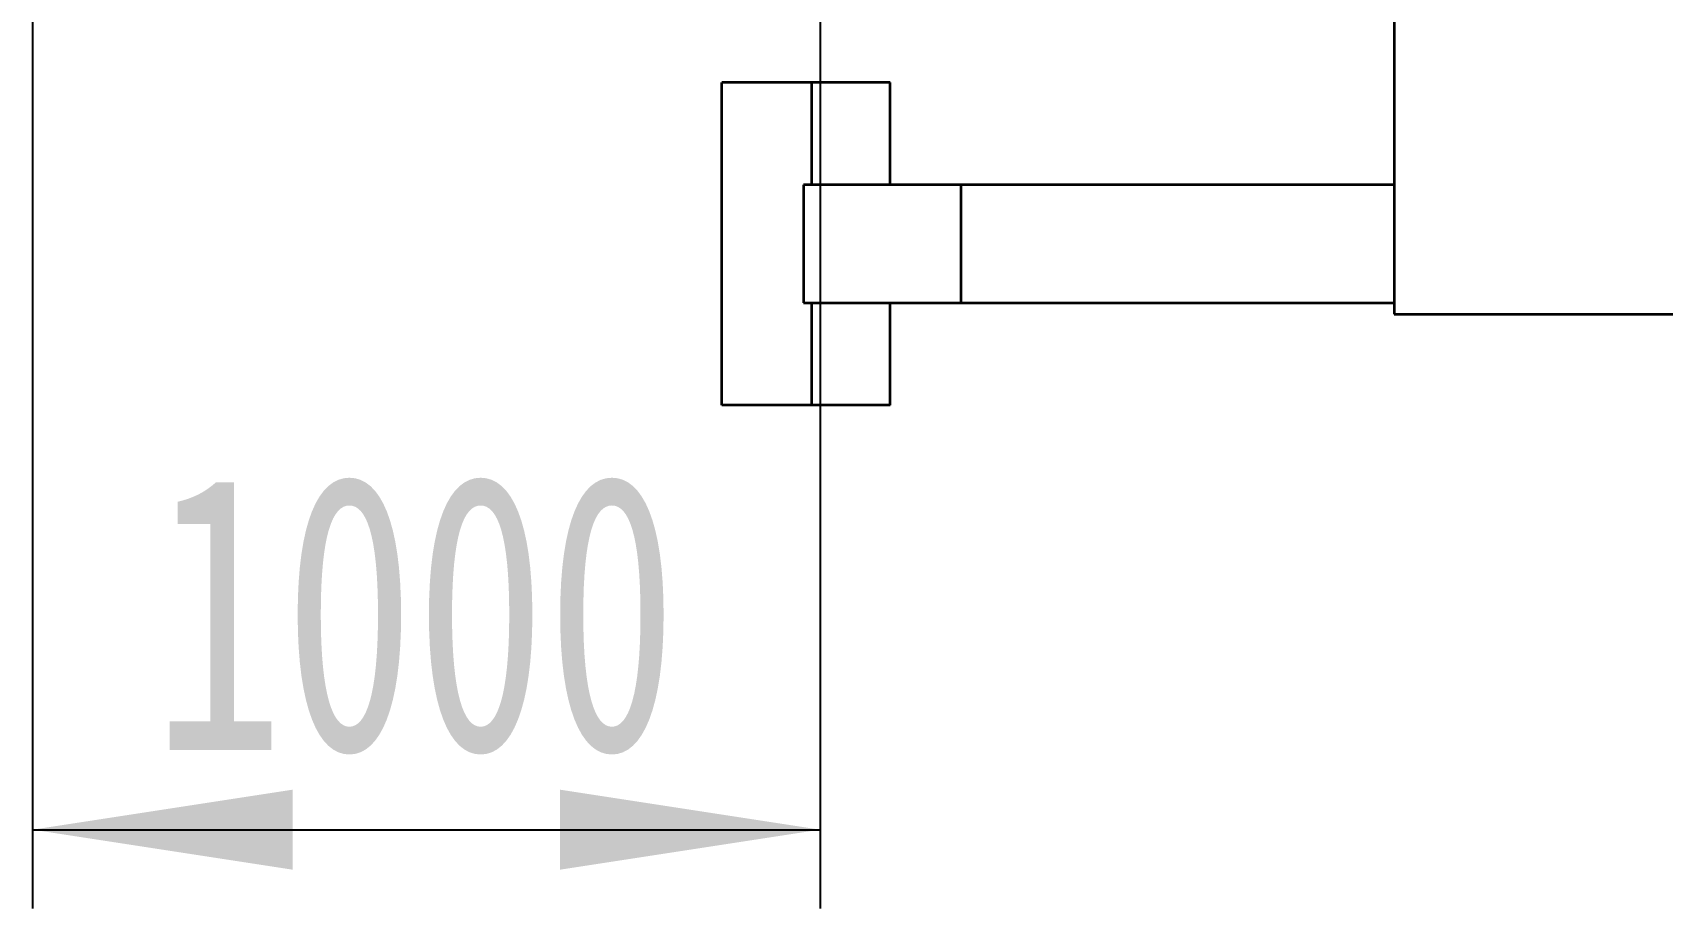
# Model space of a CAD drawing. Header units: millimetres. Extents: x 0 to 420, y 0 to 297.
# Drawn here: x 86.1 to 106.79, y 129.15 to 140.27 of the extents above; entities that cross this region are included whole.
import ezdxf

# ---------------------------------------------------------------- set-up
doc = ezdxf.new("R2010")
doc.units = ezdxf.units.MM
doc.layers.add('尺寸线层', color=150, linetype='Continuous')
doc.styles.add('SLDTEXTSTYLE2', font='TXT', dxfattribs={"width": 0.7})
doc.dimstyles.new('SLDDIMSTYLE0', dxfattribs={"dimtxt": 3.5, "dimasz": 3.302, "dimexe": 0, "dimexo": 0.0625, "dimgap": 0.875, "dimtad": 1, "dimdec": 1, "dimlfac": 100, "dimrnd": 1e-09, "dimzin": 12, "dimdsep": 46, "dimtxsty": 'SLDTEXTSTYLE2', "dimsah": 1, "dimcen": 0.09, "dimadec": 0, "dimazin": 3, "dimtfac": 1, "dimtdec": 3, "dimtofl": 0, "dimtmove": 0, "dimatfit": 3, "dimfxl": 0, "dimfrac": 2, "dimtolj": 1, "dimtzin": 12, "dimarcsym": 0})

# ---------------------------------------------------------------- blocks, each defined once
blk = doc.blocks.new('_D_4')
at = {"layer": '尺寸线层'}
for p, q in [((86.097, 143.592), (86.097, 129.145)), ((96.097, 141.227), (96.097, 129.145)), ((86.097, 130.145), (96.097, 130.145))]:
    blk.add_line(p, q, dxfattribs=at)
for points in [[(86.097, 130.145), (89.399, 129.637), (89.399, 130.653)], [(96.097, 130.145), (92.795, 130.653), (92.795, 129.637)]]:
    blk.add_solid(points, dxfattribs=at)
at = {"layer": '尺寸线层', "insert": (87.62, 134.657), "char_height": 3.5, "attachment_point": 1, "style": 'SLDTEXTSTYLE2'}
blk.add_mtext('1000', dxfattribs=at)

msp = doc.modelspace()

# ---------------------------------------------------------------- linework, layer by layer
at = {"color": 7, "linetype": 'Continuous', "lineweight": 35}
for p, q in [((103.387, 140.5422), (103.387, 136.6922)), ((94.8512, 135.5352), (94.8512, 139.6352)), ((95.987, 139.6352), (94.8512, 139.6352)), ((96.987, 139.6352), (95.987, 139.6352)), ((95.987, 139.6352), (95.987, 138.3352)), ((96.987, 138.3352), (96.987, 139.6352)), ((95.887, 138.3352), (95.887, 136.8352)), ((97.887, 138.3352), (95.887, 138.3352)), ((97.887, 136.8352), (97.887, 138.3352)), ((103.387, 138.3352), (97.887, 138.3352)), ((95.887, 136.8352), (97.887, 136.8352)), ((95.987, 136.8352), (95.987, 135.5352)), ((96.987, 135.5352), (96.987, 136.8352)), ((97.887, 136.8352), (103.387, 136.8352)), ((103.387, 136.6922), (120.197, 136.6922)), ((95.987, 135.5352), (94.8512, 135.5352)), ((96.987, 135.5352), (95.987, 135.5352))]:
    msp.add_line(p, q, dxfattribs=at)

# ---------------------------------------------------------------- dimensions: what is measured, and where the dimension line sits
at = {"layer": '尺寸线层'}
dim = msp.add_linear_dim(base=(96.097, 130.1454), p1=(86.097, 143.5922), p2=(96.097, 141.2268), angle=0, dimstyle='SLDDIMSTYLE0', dxfattribs=at)
dim.commit()
dim.dimension.update_dxf_attribs({"geometry": '_D_4', "text_midpoint": (90.6924, 130.1454), "dimtype": 160})

doc.saveas('drawing.dxf')
